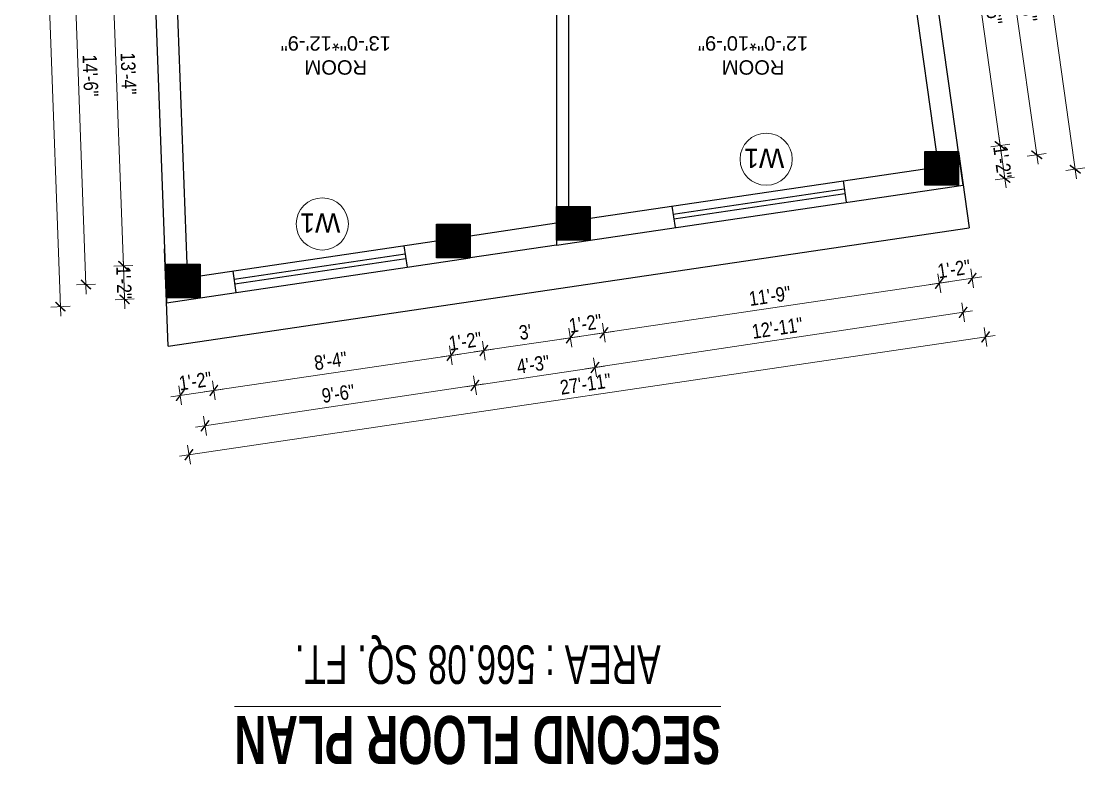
# Model space of a CAD drawing. Header units: inches. Extents: x -5142662 to -4941318, y -3361958 to -3160563.
# Drawn here: x -5005464.2 to -5005021.4, y -3261537.8 to -3261228.4 of the extents above; entities that cross this region are included whole.
import ezdxf

# ---------------------------------------------------------------- set-up
doc = ezdxf.new("R2010")
doc.units = ezdxf.units.IN
doc.header["$LTSCALE"] = 2
doc.header["$MEASUREMENT"] = 0
doc.header["$PDMODE"] = 34
doc.layers.get('0').update_dxf_attribs({"linetype": 'CONTINUOUS'})
doc.layers.get('DEFPOINTS').update_dxf_attribs({"color": 141, "linetype": 'CONTINUOUS'})
doc.layers.add('A-Hatch', color=7, linetype='CONTINUOUS')
for name, color, linetype, lineweight in [('Annotate-Lite.w', 177, 'CONTINUOUS', 9), ('DIM 1-100', 4, 'CONTINUOUS', 13), ('TEXT', 181, 'CONTINUOUS', 25), ('Text-100.w', 254, 'CONTINUOUS', 9)]:
    doc.layers.add(name, color=color, linetype=linetype, lineweight=lineweight)
doc.styles.add('Arial', font='arial.ttf', dxfattribs={"width": 0.8, "height": 12})
doc.styles.add('arial.', font='arial.ttf')
doc.styles.add('gaurav', font='arial.ttf')
doc.styles.get("Standard").update_dxf_attribs({"font": 'ARIALN.TTF'})
doc.dimstyles.new('1 by 96', dxfattribs={"dimtxt": 6, "dimasz": 4, "dimexe": 4, "dimexo": 4, "dimgap": 2, "dimtad": 1, "dimdec": 0, "dimzin": 0, "dimdsep": 46, "dimlunit": 4, "dimtxsty": 'Standard', "dimblk": 'ARCHTICK', "dimcen": 0, "dimdle": 4, "dimadec": 0, "dimazin": 0, "dimtfac": 1, "dimtdec": 0, "dimtix": 1, "dimtofl": 0, "dimtmove": 1, "dimatfit": 3, "dimldrblk": 'ARCHTICK', "dimfxl": 4, "dimfxlon": 1, "dimtolj": 1, "dimtzin": 0, "dimlwd": -1, "dimlwe": -1, "dimarcsym": 0})

# ---------------------------------------------------------------- blocks, each defined once
blk = doc.blocks.new('_ArchTick')
at = {"color": 0, "linetype": 'ByBlock', "const_width": 0.15}
blk.add_lwpolyline([(-0.5, -0.5), (0.5, 0.5)], dxfattribs=at)
blk = doc.blocks.new('*D1258')
at = {"layer": 'DEFPOINTS', "color": 0, "ltscale": 0.5, "transparency": 16777216}
for p in [(-5005091.82, -3261169.79), (-5005073.96, -3261282.53), (-5005056.56, -3261280.08)]:
    blk.add_point(p, dxfattribs=at)
at = {"layer": 'DIM 1-100', "color": 0, "ltscale": 0.5, "transparency": 16777216}
for p, q in [((-5005073.04, -3261163.11), (-5005056.01, -3261284.04)), ((-5005076.45, -3261167.63), (-5005068.52, -3261166.51)), ((-5005060.52, -3261280.64), (-5005052.6, -3261279.52))]:
    blk.add_line(p, q, dxfattribs=at)
at = {"layer": 'DIM 1-100', "color": 0, "ltscale": 0.5, "transparency": 16777216, "xscale": 4, "yscale": 4, "zscale": 4}
for p, rotation in [((-5005072.49, -3261167.07), 98.01894556998919), ((-5005056.56, -3261280.08), 278.0189455699892)]:
    blk.add_blockref('_ArchTick', p, dxfattribs=dict(at, rotation=rotation))
at = {"layer": 'DIM 1-100', "color": 0, "ltscale": 0.5, "transparency": 16777216, "insert": (-5005059.51, -3261222.87), "char_height": 6, "attachment_point": 5, "rotation": 278.0189}
blk.add_mtext('\\A1;9\'-6"', dxfattribs=at)
blk = doc.blocks.new('*D1259')
at = {"layer": 'DEFPOINTS', "color": 0, "ltscale": 0.5, "transparency": 16777216}
for p in [(-5005073.96, -3261282.53), (-5005054.63, -3261293.81), (-5005073.96, -3261296.53)]:
    blk.add_point(p, dxfattribs=at)
at = {"layer": 'DIM 1-100', "color": 0, "ltscale": 0.5, "transparency": 16777216}
for p, q in [((-5005057.12, -3261276.12), (-5005054.07, -3261297.77)), ((-5005060.52, -3261280.64), (-5005052.6, -3261279.52)), ((-5005058.59, -3261294.37), (-5005050.67, -3261293.25))]:
    blk.add_line(p, q, dxfattribs=at)
at = {"layer": 'DIM 1-100', "color": 0, "ltscale": 0.5, "transparency": 16777216, "xscale": 4, "yscale": 4, "zscale": 4}
for p, rotation in [((-5005056.56, -3261280.08), 98.01894556998919), ((-5005054.63, -3261293.81), 278.0189455699892)]:
    blk.add_blockref('_ArchTick', p, dxfattribs=dict(at, rotation=rotation))
at = {"layer": 'DIM 1-100', "color": 0, "ltscale": 0.5, "transparency": 16777216, "insert": (-5005055.6, -3261286.95), "char_height": 6, "attachment_point": 5, "rotation": 278.0189}
blk.add_mtext('\\A1;1\'-2"', dxfattribs=at)
blk = doc.blocks.new('*D1264')
at = {"layer": 'DEFPOINTS', "color": 0, "ltscale": 0.5, "transparency": 16777216}
for p in [(-5005098.82, -3261162.79), (-5005041.33, -3261283.95), (-5005080.96, -3261289.53)]:
    blk.add_point(p, dxfattribs=at)
at = {"layer": 'DIM 1-100', "color": 0, "ltscale": 0.5, "transparency": 16777216}
for p, q in [((-5005059.75, -3261153.25), (-5005040.78, -3261287.91)), ((-5005063.15, -3261157.77), (-5005055.23, -3261156.65)), ((-5005045.3, -3261284.51), (-5005037.37, -3261283.39))]:
    blk.add_line(p, q, dxfattribs=at)
at = {"layer": 'DIM 1-100', "color": 0, "ltscale": 0.5, "transparency": 16777216, "xscale": 4, "yscale": 4, "zscale": 4}
for p, rotation in [((-5005059.19, -3261157.21), 98.01894556998919), ((-5005041.33, -3261283.95), 278.0189455699892)]:
    blk.add_blockref('_ArchTick', p, dxfattribs=dict(at, rotation=rotation))
at = {"layer": 'DIM 1-100', "color": 0, "ltscale": 0.5, "transparency": 16777216, "insert": (-5005045.25, -3261219.87), "char_height": 6, "attachment_point": 5, "rotation": 278.0189}
blk.add_mtext('\\A1;10\'-8"', dxfattribs=at)
blk = doc.blocks.new('*D1265')
at = {"layer": 'DEFPOINTS', "color": 0, "ltscale": 0.5, "transparency": 16777216}
for p in [(-5005065.36, -3261005.72), (-5005112.03, -3261012.29), (-5005071.99, -3261296.53)]:
    blk.add_point(p, dxfattribs=at)
at = {"layer": 'DIM 1-100', "color": 0, "ltscale": 0.5, "transparency": 16777216}
for p, q in [((-5005024.76, -3261293.92), (-5005065.92, -3261001.75)), ((-5005069.32, -3261006.27), (-5005061.4, -3261005.16)), ((-5005029.28, -3261290.52), (-5005021.36, -3261289.4))]:
    blk.add_line(p, q, dxfattribs=at)
at = {"layer": 'DIM 1-100', "color": 0, "ltscale": 0.5, "transparency": 16777216, "xscale": 4, "yscale": 4, "zscale": 4}
for p, rotation in [((-5005065.36, -3261005.72), 98.01894551889023), ((-5005025.32, -3261289.96), 278.0189455188902)]:
    blk.add_blockref('_ArchTick', p, dxfattribs=dict(at, rotation=rotation))
at = {"layer": 'DIM 1-100', "color": 0, "ltscale": 0.5, "transparency": 16777216, "insert": (-5005040.33, -3261147.13), "char_height": 6, "attachment_point": 5, "rotation": 278.0189}
blk.add_mtext('\\A1;23\'-11"', dxfattribs=at)
blk = doc.blocks.new('*D1272')
at = {"layer": 'DEFPOINTS', "color": 0, "ltscale": 0.5, "transparency": 16777216}
for p in [(-5005410.2, -3261169.79), (-5005421.67, -3261330.14), (-5005403.71, -3261329.47)]:
    blk.add_point(p, dxfattribs=at)
at = {"layer": 'DIM 1-100', "color": 0, "ltscale": 0.5, "transparency": 16777216}
for p, q in [((-5005427.72, -3261166.43), (-5005421.52, -3261334.13)), ((-5005423.57, -3261170.28), (-5005431.56, -3261170.58)), ((-5005417.67, -3261329.99), (-5005425.67, -3261330.28))]:
    blk.add_line(p, q, dxfattribs=at)
at = {"layer": 'DIM 1-100', "color": 0, "ltscale": 0.5, "transparency": 16777216, "xscale": 4, "yscale": 4, "zscale": 4}
for p, rotation in [((-5005427.57, -3261170.43), 92.11435360314157), ((-5005421.67, -3261330.14), 272.1143536031416)]:
    blk.add_blockref('_ArchTick', p, dxfattribs=dict(at, rotation=rotation))
at = {"layer": 'DIM 1-100', "color": 0, "ltscale": 0.5, "transparency": 16777216, "insert": (-5005419.56, -3261250.1), "char_height": 6, "attachment_point": 5, "rotation": 272.1144}
blk.add_mtext('\\A1;13\'-4"', dxfattribs=at)
blk = doc.blocks.new('*D1273')
at = {"layer": 'DEFPOINTS', "color": 0, "ltscale": 0.5, "transparency": 16777216}
for p in [(-5005403.71, -3261329.47), (-5005421.16, -3261344.12), (-5005403.71, -3261343.47)]:
    blk.add_point(p, dxfattribs=at)
at = {"layer": 'DIM 1-100', "color": 0, "ltscale": 0.5, "transparency": 16777216}
for p, q in [((-5005421.82, -3261326.14), (-5005421.01, -3261348.11)), ((-5005417.67, -3261329.99), (-5005425.67, -3261330.28)), ((-5005417.16, -3261343.97), (-5005425.15, -3261344.26))]:
    blk.add_line(p, q, dxfattribs=at)
at = {"layer": 'DIM 1-100', "color": 0, "ltscale": 0.5, "transparency": 16777216, "xscale": 4, "yscale": 4, "zscale": 4}
for p, rotation in [((-5005421.67, -3261330.14), 92.11435360314157), ((-5005421.16, -3261344.12), 272.1143536031416)]:
    blk.add_blockref('_ArchTick', p, dxfattribs=dict(at, rotation=rotation))
at = {"layer": 'DIM 1-100', "color": 0, "ltscale": 0.5, "transparency": 16777216, "insert": (-5005421.41, -3261337.13), "char_height": 6, "attachment_point": 5, "rotation": 272.1144}
blk.add_mtext('\\A1;1\'-2"', dxfattribs=at)
blk = doc.blocks.new('*D1275')
at = {"layer": 'DEFPOINTS', "color": 0, "ltscale": 0.5, "transparency": 16777216}
for p in [(-5005403.2, -3261162.79), (-5005437.25, -3261337.97), (-5005396.71, -3261336.47)]:
    blk.add_point(p, dxfattribs=at)
at = {"layer": 'DIM 1-100', "color": 0, "ltscale": 0.5, "transparency": 16777216}
for p, q in [((-5005443.81, -3261160.29), (-5005437.11, -3261341.97)), ((-5005439.67, -3261164.14), (-5005447.66, -3261164.43)), ((-5005433.26, -3261337.82), (-5005441.25, -3261338.12))]:
    blk.add_line(p, q, dxfattribs=at)
at = {"layer": 'DIM 1-100', "color": 0, "ltscale": 0.5, "transparency": 16777216, "xscale": 4, "yscale": 4, "zscale": 4}
for p, rotation in [((-5005443.67, -3261164.28), 92.11435360314157), ((-5005437.25, -3261337.97), 272.1143536031416)]:
    blk.add_blockref('_ArchTick', p, dxfattribs=dict(at, rotation=rotation))
at = {"layer": 'DIM 1-100', "color": 0, "ltscale": 0.5, "transparency": 16777216, "insert": (-5005435.4, -3261250.94), "char_height": 6, "attachment_point": 5, "rotation": 272.1144}
blk.add_mtext('\\A1;14\'-6"', dxfattribs=at)
blk = doc.blocks.new('*D1276')
at = {"layer": 'DEFPOINTS', "color": 0, "ltscale": 0.5, "transparency": 16777216}
for p in [(-5005416.01, -3261012.29), (-5005447.89, -3261347.17), (-5005403.71, -3261345.54)]:
    blk.add_point(p, dxfattribs=at)
at = {"layer": 'DIM 1-100', "color": 0, "ltscale": 0.5, "transparency": 16777216}
for p, q in [((-5005460.34, -3261009.92), (-5005447.74, -3261351.17)), ((-5005456.19, -3261013.77), (-5005464.19, -3261014.07)), ((-5005443.89, -3261347.02), (-5005451.88, -3261347.32))]:
    blk.add_line(p, q, dxfattribs=at)
at = {"layer": 'DIM 1-100', "color": 0, "ltscale": 0.5, "transparency": 16777216, "xscale": 4, "yscale": 4, "zscale": 4}
for p, rotation in [((-5005460.19, -3261013.92), 92.11435361988767), ((-5005447.89, -3261347.17), 272.1143536198877)]:
    blk.add_blockref('_ArchTick', p, dxfattribs=dict(at, rotation=rotation))
at = {"layer": 'DIM 1-100', "color": 0, "ltscale": 0.5, "transparency": 16777216, "insert": (-5005448.98, -3261180.36), "char_height": 6, "attachment_point": 5, "rotation": 272.1144}
blk.add_mtext('\\A1;27\'-9"', dxfattribs=at)
blk = doc.blocks.new('*D1277')
at = {"layer": 'DEFPOINTS', "color": 0, "ltscale": 0.5, "transparency": 16777216}
for p in [(-5005087.96, -3261296.53), (-5005227.27, -3261319.47), (-5005221.57, -3261358.05)]:
    blk.add_point(p, dxfattribs=at)
at = {"layer": 'DIM 1-100', "color": 0, "ltscale": 0.5, "transparency": 16777216}
for p, q in [((-5005082.51, -3261333.46), (-5005081.34, -3261341.38)), ((-5005077.96, -3261336.84), (-5005225.53, -3261358.64)), ((-5005222.15, -3261354.09), (-5005220.99, -3261362.01))]:
    blk.add_line(p, q, dxfattribs=at)
at = {"layer": 'DIM 1-100', "color": 0, "ltscale": 0.5, "transparency": 16777216, "xscale": 4, "yscale": 4, "zscale": 4}
for p, rotation in [((-5005081.92, -3261337.42), 8.403880674302178), ((-5005221.57, -3261358.05), 188.4038806743022)]:
    blk.add_blockref('_ArchTick', p, dxfattribs=dict(at, rotation=rotation))
at = {"layer": 'DIM 1-100', "color": 0, "ltscale": 0.5, "transparency": 16777216, "insert": (-5005152.49, -3261342.73), "char_height": 6, "attachment_point": 5, "rotation": 8.4039}
blk.add_mtext('\\A1;11\'-9"', dxfattribs=at)
blk = doc.blocks.new('*D1278')
at = {"layer": 'DEFPOINTS', "color": 0, "ltscale": 0.5, "transparency": 16777216}
for p in [(-5005241.27, -3261321.54), (-5005227.27, -3261319.47), (-5005235.57, -3261360.12)]:
    blk.add_point(p, dxfattribs=at)
at = {"layer": 'DIM 1-100', "color": 0, "ltscale": 0.5, "transparency": 16777216}
for p, q in [((-5005217.61, -3261357.47), (-5005239.53, -3261360.7)), ((-5005236.15, -3261356.16), (-5005234.99, -3261364.08)), ((-5005222.15, -3261354.09), (-5005220.99, -3261362.01))]:
    blk.add_line(p, q, dxfattribs=at)
at = {"layer": 'DIM 1-100', "color": 0, "ltscale": 0.5, "transparency": 16777216, "xscale": 4, "yscale": 4, "zscale": 4}
for p, rotation in [((-5005235.57, -3261360.12), 188.4038806743022), ((-5005221.57, -3261358.05), 8.403880674302178)]:
    blk.add_blockref('_ArchTick', p, dxfattribs=dict(at, rotation=rotation))
at = {"layer": 'DIM 1-100', "color": 0, "ltscale": 0.5, "transparency": 16777216, "insert": (-5005229.3, -3261354.13), "char_height": 6, "attachment_point": 5, "rotation": 8.4039}
blk.add_mtext('\\A1;1\'-2"', dxfattribs=at)
blk = doc.blocks.new('*D1279')
at = {"layer": 'DEFPOINTS', "color": 0, "ltscale": 0.5, "transparency": 16777216}
for p in [(-5005241.27, -3261321.54), (-5005277.27, -3261326.86), (-5005271.57, -3261365.44)]:
    blk.add_point(p, dxfattribs=at)
at = {"layer": 'DIM 1-100', "color": 0, "ltscale": 0.5, "transparency": 16777216}
for p, q in [((-5005236.15, -3261356.16), (-5005234.99, -3261364.08)), ((-5005231.61, -3261359.53), (-5005275.53, -3261366.02)), ((-5005272.15, -3261361.48), (-5005270.99, -3261369.4))]:
    blk.add_line(p, q, dxfattribs=at)
at = {"layer": 'DIM 1-100', "color": 0, "ltscale": 0.5, "transparency": 16777216, "xscale": 4, "yscale": 4, "zscale": 4}
for p, rotation in [((-5005235.57, -3261360.12), 8.403880674302178), ((-5005271.57, -3261365.44), 188.4038806743022)]:
    blk.add_blockref('_ArchTick', p, dxfattribs=dict(at, rotation=rotation))
at = {"layer": 'DIM 1-100', "color": 0, "ltscale": 0.5, "transparency": 16777216, "insert": (-5005254.31, -3261357.77), "char_height": 6, "attachment_point": 5, "rotation": 8.4039}
blk.add_mtext("\\A1;3'", dxfattribs=at)
blk = doc.blocks.new('*D1280')
at = {"layer": 'DEFPOINTS', "color": 0, "ltscale": 0.5, "transparency": 16777216}
for p in [(-5005291.27, -3261326.86), (-5005277.27, -3261326.86), (-5005285.27, -3261367.46)]:
    blk.add_point(p, dxfattribs=at)
at = {"layer": 'DIM 1-100', "color": 0, "ltscale": 0.5, "transparency": 16777216}
for p, q in [((-5005272.15, -3261361.48), (-5005270.99, -3261369.4)), ((-5005267.61, -3261364.85), (-5005289.23, -3261368.05)), ((-5005285.86, -3261363.51), (-5005284.69, -3261371.42))]:
    blk.add_line(p, q, dxfattribs=at)
at = {"layer": 'DIM 1-100', "color": 0, "ltscale": 0.5, "transparency": 16777216, "xscale": 4, "yscale": 4, "zscale": 4}
for p, rotation in [((-5005285.27, -3261367.46), 188.4038806743022), ((-5005271.57, -3261365.44), 8.403880674302178)]:
    blk.add_blockref('_ArchTick', p, dxfattribs=dict(at, rotation=rotation))
at = {"layer": 'DIM 1-100', "color": 0, "ltscale": 0.5, "transparency": 16777216, "insert": (-5005279.33, -3261361.52), "char_height": 6, "attachment_point": 5, "rotation": 8.4039}
blk.add_mtext('\\A1;1\'-2"', dxfattribs=at)
blk = doc.blocks.new('*D1281')
at = {"layer": 'DEFPOINTS', "color": 0, "ltscale": 0.5, "transparency": 16777216}
for p in [(-5005291.27, -3261326.86), (-5005389.71, -3261343.47), (-5005384.01, -3261382.05)]:
    blk.add_point(p, dxfattribs=at)
at = {"layer": 'DIM 1-100', "color": 0, "ltscale": 0.5, "transparency": 16777216}
for p, q in [((-5005281.31, -3261366.88), (-5005387.97, -3261382.63)), ((-5005285.86, -3261363.51), (-5005284.69, -3261371.42)), ((-5005384.6, -3261378.09), (-5005383.43, -3261386.01))]:
    blk.add_line(p, q, dxfattribs=at)
at = {"layer": 'DIM 1-100', "color": 0, "ltscale": 0.5, "transparency": 16777216, "xscale": 4, "yscale": 4, "zscale": 4}
for p, rotation in [((-5005285.27, -3261367.46), 8.403880674302178), ((-5005384.01, -3261382.05), 188.4038806743022)]:
    blk.add_blockref('_ArchTick', p, dxfattribs=dict(at, rotation=rotation))
at = {"layer": 'DIM 1-100', "color": 0, "ltscale": 0.5, "transparency": 16777216, "insert": (-5005335.38, -3261369.75), "char_height": 6, "attachment_point": 5, "rotation": 8.4039}
blk.add_mtext('\\A1;8\'-4"', dxfattribs=at)
blk = doc.blocks.new('*D1282')
at = {"layer": 'DEFPOINTS', "color": 0, "ltscale": 0.5, "transparency": 16777216}
for p in [(-5005389.71, -3261343.47), (-5005403.71, -3261345.54), (-5005398.01, -3261384.12)]:
    blk.add_point(p, dxfattribs=at)
at = {"layer": 'DIM 1-100', "color": 0, "ltscale": 0.5, "transparency": 16777216}
for p, q in [((-5005398.6, -3261380.16), (-5005397.43, -3261388.07)), ((-5005384.6, -3261378.09), (-5005383.43, -3261386.01)), ((-5005380.05, -3261381.46), (-5005401.97, -3261384.7))]:
    blk.add_line(p, q, dxfattribs=at)
at = {"layer": 'DIM 1-100', "color": 0, "ltscale": 0.5, "transparency": 16777216, "xscale": 4, "yscale": 4, "zscale": 4}
for p, rotation in [((-5005384.01, -3261382.05), 8.403880674302178), ((-5005398.01, -3261384.12), 188.4038806743022)]:
    blk.add_blockref('_ArchTick', p, dxfattribs=dict(at, rotation=rotation))
at = {"layer": 'DIM 1-100', "color": 0, "ltscale": 0.5, "transparency": 16777216, "insert": (-5005391.74, -3261378.13), "char_height": 6, "attachment_point": 5, "rotation": 8.4039}
blk.add_mtext('\\A1;1\'-2"', dxfattribs=at)
blk = doc.blocks.new('*D1283')
at = {"layer": 'DEFPOINTS', "color": 0, "ltscale": 0.5, "transparency": 16777216}
for p in [(-5005087.96, -3261296.53), (-5005073.96, -3261296.53), (-5005068.22, -3261335.4)]:
    blk.add_point(p, dxfattribs=at)
at = {"layer": 'DIM 1-100', "color": 0, "ltscale": 0.5, "transparency": 16777216}
for p, q in [((-5005068.81, -3261331.44), (-5005067.64, -3261339.35)), ((-5005085.88, -3261338), (-5005064.26, -3261334.81)), ((-5005082.51, -3261333.46), (-5005081.34, -3261341.38))]:
    blk.add_line(p, q, dxfattribs=at)
at = {"layer": 'DIM 1-100', "color": 0, "ltscale": 0.5, "transparency": 16777216, "xscale": 4, "yscale": 4, "zscale": 4}
for p, rotation in [((-5005081.92, -3261337.42), 188.4038806743022), ((-5005068.22, -3261335.4), 8.403880674302195)]:
    blk.add_blockref('_ArchTick', p, dxfattribs=dict(at, rotation=rotation))
at = {"layer": 'DIM 1-100', "color": 0, "ltscale": 0.5, "transparency": 16777216, "insert": (-5005075.8, -3261331.45), "char_height": 6, "attachment_point": 5, "rotation": 8.4039}
blk.add_mtext('\\A1;1\'-2"', dxfattribs=at)
blk = doc.blocks.new('*D1284')
at = {"layer": 'DEFPOINTS', "color": 0, "ltscale": 0.5, "transparency": 16777216}
for p in [(-5005080.96, -3261289.53), (-5005234.27, -3261312.47), (-5005071.98, -3261349.53)]:
    blk.add_point(p, dxfattribs=at)
at = {"layer": 'DIM 1-100', "color": 0, "ltscale": 0.5, "transparency": 16777216}
for p, q in [((-5005229.25, -3261373.07), (-5005068.03, -3261348.94)), ((-5005072.58, -3261345.58), (-5005071.39, -3261353.49)), ((-5005225.88, -3261368.52), (-5005224.7, -3261376.43))]:
    blk.add_line(p, q, dxfattribs=at)
at = {"layer": 'DIM 1-100', "color": 0, "ltscale": 0.5, "transparency": 16777216, "xscale": 4, "yscale": 4, "zscale": 4}
for p, rotation in [((-5005071.98, -3261349.53), 8.510423086332313), ((-5005225.29, -3261372.48), 188.5104230863323)]:
    blk.add_blockref('_ArchTick', p, dxfattribs=dict(at, rotation=rotation))
at = {"layer": 'DIM 1-100', "color": 0, "ltscale": 0.5, "transparency": 16777216, "insert": (-5005149.38, -3261356.05), "char_height": 6, "attachment_point": 5, "rotation": 8.5104}
blk.add_mtext('\\A1;12\'-11"', dxfattribs=at)
blk = doc.blocks.new('*D1285')
at = {"layer": 'DEFPOINTS', "color": 0, "ltscale": 0.5, "transparency": 16777216}
for p in [(-5005234.27, -3261312.47), (-5005284.27, -3261319.86), (-5005275.28, -3261379.95)]:
    blk.add_point(p, dxfattribs=at)
at = {"layer": 'DIM 1-100', "color": 0, "ltscale": 0.5, "transparency": 16777216}
for p, q in [((-5005225.88, -3261368.52), (-5005224.7, -3261376.43)), ((-5005221.33, -3261371.88), (-5005279.23, -3261380.55)), ((-5005275.87, -3261376), (-5005274.68, -3261383.91))]:
    blk.add_line(p, q, dxfattribs=at)
at = {"layer": 'DIM 1-100', "color": 0, "ltscale": 0.5, "transparency": 16777216, "xscale": 4, "yscale": 4, "zscale": 4}
for p, rotation in [((-5005225.29, -3261372.48), 8.510423103849032), ((-5005275.28, -3261379.95), 188.510423103849)]:
    blk.add_blockref('_ArchTick', p, dxfattribs=dict(at, rotation=rotation))
at = {"layer": 'DIM 1-100', "color": 0, "ltscale": 0.5, "transparency": 16777216, "insert": (-5005251.03, -3261371.21), "char_height": 6, "attachment_point": 5, "rotation": 8.5104}
blk.add_mtext('\\A1;4\'-3"', dxfattribs=at)
blk = doc.blocks.new('*D1286')
at = {"layer": 'DEFPOINTS', "color": 0, "ltscale": 0.5, "transparency": 16777216}
for p in [(-5005284.27, -3261319.86), (-5005396.71, -3261336.47), (-5005387.69, -3261396.78)]:
    blk.add_point(p, dxfattribs=at)
at = {"layer": 'DIM 1-100', "color": 0, "ltscale": 0.5, "transparency": 16777216}
for p, q in [((-5005271.32, -3261379.36), (-5005391.64, -3261397.37)), ((-5005275.87, -3261376), (-5005274.68, -3261383.91)), ((-5005388.28, -3261392.82), (-5005387.09, -3261400.73))]:
    blk.add_line(p, q, dxfattribs=at)
at = {"layer": 'DIM 1-100', "color": 0, "ltscale": 0.5, "transparency": 16777216, "xscale": 4, "yscale": 4, "zscale": 4}
for p, rotation in [((-5005275.28, -3261379.95), 8.510423103849032), ((-5005387.69, -3261396.78), 188.510423103849)]:
    blk.add_blockref('_ArchTick', p, dxfattribs=dict(at, rotation=rotation))
at = {"layer": 'DIM 1-100', "color": 0, "ltscale": 0.5, "transparency": 16777216, "insert": (-5005332.23, -3261383.36), "char_height": 6, "attachment_point": 5, "rotation": 8.5104}
blk.add_mtext('\\A1;9\'-6"', dxfattribs=at)
blk = doc.blocks.new('*D1287')
at = {"layer": 'DEFPOINTS', "color": 0, "ltscale": 0.5, "transparency": 16777216}
for p in [(-5005071.99, -3261296.53), (-5005403.71, -3261345.54), (-5005062.65, -3261359.78)]:
    blk.add_point(p, dxfattribs=at)
at = {"layer": 'DIM 1-100', "color": 0, "ltscale": 0.5, "transparency": 16777216}
for p, q in [((-5005063.23, -3261355.83), (-5005062.06, -3261363.74)), ((-5005398.32, -3261409.37), (-5005058.69, -3261359.2)), ((-5005394.95, -3261404.83), (-5005393.78, -3261412.75))]:
    blk.add_line(p, q, dxfattribs=at)
at = {"layer": 'DIM 1-100', "color": 0, "ltscale": 0.5, "transparency": 16777216, "xscale": 4, "yscale": 4, "zscale": 4}
for p, rotation in [((-5005062.65, -3261359.78), 8.403880655919313), ((-5005394.37, -3261408.79), 188.4038806559193)]:
    blk.add_blockref('_ArchTick', p, dxfattribs=dict(at, rotation=rotation))
at = {"layer": 'DIM 1-100', "color": 0, "ltscale": 0.5, "transparency": 16777216, "insert": (-5005229.24, -3261379.33), "char_height": 6, "attachment_point": 5, "rotation": 8.4039}
blk.add_mtext('\\A1;27\'-11"', dxfattribs=at)

msp = doc.modelspace()

# ---------------------------------------------------------------- hatches: boundary and pattern name
at = {"layer": 'A-Hatch', "ltscale": 0.5}
h = msp.add_hatch(dxfattribs=at)
h.set_pattern_fill('ANSI31', color=256, angle=180)
h.set_pattern_definition([(225, (-10096506.67526, -6519702.00459), (0.0883883476483, -0.0883883476483), [])])
h.paths.add_polyline_path([(-5005087.96, -3261296.53), (-5005073.96, -3261296.53), (-5005073.96, -3261282.53), (-5005087.96, -3261282.53)])
h = msp.add_hatch(dxfattribs=at)
h.set_pattern_fill('ANSI31', color=256, angle=180)
h.set_pattern_definition([(225, (-10096659.98226, -6519724.94498), (0.0883883476483, -0.0883883476483), [])])
h.paths.add_polyline_path([(-5005241.27, -3261319.47), (-5005227.27, -3261319.47), (-5005227.27, -3261305.47), (-5005241.27, -3261305.47)])
h = msp.add_hatch(dxfattribs=at)
h.set_pattern_fill('ANSI31', color=256, angle=180)
h.set_pattern_definition([(225, (-10096709.98226, -6519732.3318), (0.0883883476483, -0.0883883476483), [])])
h.paths.add_polyline_path([(-5005291.27, -3261326.86), (-5005277.27, -3261326.86), (-5005277.27, -3261312.86), (-5005291.27, -3261312.86)])
h = msp.add_hatch(dxfattribs=at)
h.set_pattern_fill('ANSI31', color=256, angle=180)
h.set_pattern_definition([(225, (-10096822.42328, -6519748.94343), (0.0883883476483, -0.0883883476483), [])])
h.paths.add_polyline_path([(-5005403.71, -3261343.47), (-5005389.71, -3261343.47), (-5005389.71, -3261329.47), (-5005403.71, -3261329.47)])

# ---------------------------------------------------------------- linework, layer by layer
at = {"ltscale": 0.5}
for p, q in [((-5005241.27, -3261165.29), (-5005241.27, -3261312.25)), ((-5005401.19, -3261169.79), (-5005395.3, -3261329.47)), ((-5005236.27, -3261169.79), (-5005236.27, -3261305.47)), ((-5005083.05, -3261282.53), (-5005098.93, -3261169.79)), ((-5005073.96, -3261282.53), (-5005069.48, -3261314.36)), ((-5005227.27, -3261310.38), (-5005087.96, -3261289.8)), ((-5005122, -3261294.82), (-5005120.69, -3261303.73)), ((-5005121.49, -3261298.29), (-5005192.72, -3261308.81)), ((-5005121.2, -3261300.27), (-5005192.43, -3261310.79)), ((-5005193.23, -3261305.35), (-5005191.91, -3261314.25)), ((-5005241.27, -3261312.44), (-5005277.27, -3261317.76)), ((-5005403.04, -3261363.64), (-5005069.48, -3261314.36)), ((-5005389.71, -3261334.38), (-5005291.27, -3261319.83)), ((-5005304.88, -3261321.84), (-5005303.56, -3261330.75)), ((-5005241.27, -3261321.54), (-5005277.27, -3261326.86)), ((-5005241.27, -3261319.47), (-5005241.27, -3261321.54)), ((-5005403.04, -3261363.64), (-5005404.54, -3261323.13)), ((-5005304.36, -3261325.3), (-5005375.59, -3261335.83)), ((-5005304.07, -3261327.28), (-5005375.3, -3261337.81)), ((-5005376.1, -3261332.36), (-5005374.79, -3261341.27))]:
    msp.add_line(p, q, dxfattribs=at)
for points in [[(-5005277.27, -3261012.29), (-5005416.01, -3261012.29), (-5005403.71, -3261345.54), (-5005277.27, -3261326.86)], [(-5005241.27, -3261321.54), (-5005071.99, -3261296.53), (-5005112.03, -3261012.29), (-5005126.03, -3261012.29)]]:
    msp.add_lwpolyline(points, dxfattribs=at)
for points in [[(-5005073.96, -3261296.53), (-5005087.96, -3261296.53), (-5005087.96, -3261282.53), (-5005073.96, -3261282.53)], [(-5005227.27, -3261319.47), (-5005241.27, -3261319.47), (-5005241.27, -3261305.47), (-5005227.27, -3261305.47)], [(-5005277.27, -3261326.86), (-5005291.27, -3261326.86), (-5005291.27, -3261312.86), (-5005277.27, -3261312.86)], [(-5005389.71, -3261343.47), (-5005403.71, -3261343.47), (-5005403.71, -3261329.47), (-5005389.71, -3261329.47)]]:
    msp.add_lwpolyline(points, close=True, dxfattribs=at)
at = {"layer": 'Annotate-Lite.w', "ltscale": 0.005}
for centre in [(-5005154, -3261285.8), (-5005338.85, -3261312.73)]:
    msp.add_circle(centre, 10.86, dxfattribs=at)

# ---------------------------------------------------------------- texts
at = {"layer": 'Annotate-Lite.w', "ltscale": 0.005, "char_height": 8, "attachment_point": 1, "rotation": 180, "style": 'gaurav'}
for insert in [(-5005146.46, -3261289.46), (-5005331.31, -3261316.38)]:
    msp.add_mtext_dynamic_manual_height_columns('W1', width=8, gutter_width=100, heights=[0], dxfattribs=dict(at, insert=insert))
at = {"layer": 'TEXT', "lineweight": -2, "char_height": 6, "attachment_point": 5, "rotation": 180, "style": 'arial.'}
for s, insert in [('ROOM\\P13\'-0"*12\'-9"', (-5005333.22, -3261242.55)), ('ROOM\\P12\'-0"*10\'-9"', (-5005159.46, -3261242.55))]:
    msp.add_mtext_dynamic_manual_height_columns(s, width=45.7314, gutter_width=30, heights=[0], dxfattribs=dict(at, insert=insert))
at = {"layer": 'Text-100.w', "insert": (-5005274.15, -3261537.55), "char_height": 20, "width": 569.1024, "attachment_point": 2, "rotation": 180, "style": 'Arial'}
msp.add_mtext('\\A1;{\\fArial Narrow|b1|i0|c0|p34;\\LSECOND FLOOR PLAN\\P\\fArial Narrow|b0|i0|c0|p34;\\H0.8x;\\lAREA : 566.08 SQ. FT.\\H1.02306x; }', dxfattribs=at)

# ---------------------------------------------------------------- dimensions: what is measured, and where the dimension line sits
at = {"layer": 'DIM 1-100', "ltscale": 0.5}
for p1, p2, distance, picture, middle in [((-5005071.99, -3261296.53), (-5005112.03, -3261012.29), -47.13, '*D1265', (-5005040.33, -3261147.13)), ((-5005416.01, -3261012.29), (-5005403.71, -3261345.54), -44.21, '*D1276', (-5005448.98, -3261180.36)), ((-5005234.27, -3261312.47), (-5005080.96, -3261289.53), -60.67, '*D1284', (-5005149.38, -3261356.05)), ((-5005403.71, -3261345.54), (-5005071.99, -3261296.53), -63.94, '*D1287', (-5005229.24, -3261379.33))]:
    dim = msp.add_aligned_dim(p1=p1, p2=p2, distance=distance, dimstyle='1 by 96', dxfattribs=at)
    dim.commit()
    dim.dimension.update_dxf_attribs({"geometry": picture, "text_midpoint": middle})
for base, p1, p2, angle, picture, middle in [((-5005041.33, -3261283.95), (-5005098.82, -3261162.79), (-5005080.96, -3261289.53), 98.0189, '*D1264', (-5005045.25, -3261219.87)), ((-5005437.25, -3261337.97), (-5005403.2, -3261162.79), (-5005396.71, -3261336.47), 92.1144, '*D1275', (-5005435.4, -3261250.94)), ((-5005056.56, -3261280.08), (-5005091.82, -3261169.79), (-5005073.96, -3261282.53), 98.0189, '*D1258', (-5005059.51, -3261222.87)), ((-5005421.67, -3261330.14), (-5005410.2, -3261169.79), (-5005403.71, -3261329.47), 92.1144, '*D1272', (-5005419.56, -3261250.1)), ((-5005221.57, -3261358.05), (-5005087.96, -3261296.53), (-5005227.27, -3261319.47), 8.4039, '*D1277', (-5005152.49, -3261342.73)), ((-5005275.28, -3261379.95), (-5005234.27, -3261312.47), (-5005284.27, -3261319.86), 188.5104, '*D1285', (-5005251.03, -3261371.21)), ((-5005387.69, -3261396.78), (-5005284.27, -3261319.86), (-5005396.71, -3261336.47), 188.5104, '*D1286', (-5005332.23, -3261383.36)), ((-5005271.57, -3261365.44), (-5005241.27, -3261321.54), (-5005277.27, -3261326.86), 8.4039, '*D1279', (-5005254.31, -3261357.77)), ((-5005384.01, -3261382.05), (-5005291.27, -3261326.86), (-5005389.71, -3261343.47), 8.4039, '*D1281', (-5005335.38, -3261369.75))]:
    dim = msp.add_linear_dim(base=base, p1=p1, p2=p2, angle=angle, dimstyle='1 by 96', dxfattribs=at)
    dim.commit()
    dim.dimension.update_dxf_attribs({"geometry": picture, "text_midpoint": middle})
for base, p1, p2, angle, picture, middle in [((-5005054.63, -3261293.81), (-5005073.96, -3261282.53), (-5005073.96, -3261296.53), 98.0189, '*D1259', (-5005060.56, -3261287.65)), ((-5005068.22, -3261335.4), (-5005087.96, -3261296.53), (-5005073.96, -3261296.53), 8.4039, '*D1283', (-5005075.07, -3261336.41)), ((-5005235.57, -3261360.12), (-5005227.27, -3261319.47), (-5005241.27, -3261321.54), 8.4039, '*D1278', (-5005228.57, -3261359.09)), ((-5005421.16, -3261344.12), (-5005403.71, -3261329.47), (-5005403.71, -3261343.47), 92.1144, '*D1273', (-5005426.42, -3261337.31)), ((-5005285.27, -3261367.46), (-5005277.27, -3261326.86), (-5005291.27, -3261326.86), 8.4039, '*D1280', (-5005278.6, -3261366.48)), ((-5005398.01, -3261384.12), (-5005389.71, -3261343.47), (-5005403.71, -3261345.54), 8.4039, '*D1282', (-5005391.01, -3261383.08))]:
    dim = msp.add_linear_dim(base=base, p1=p1, p2=p2, angle=angle, dimstyle='1 by 96', dxfattribs=at)
    dim.commit()
    dim.dimension.update_dxf_attribs({"geometry": picture, "text_midpoint": middle, "dimtype": 160})

doc.saveas('drawing.dxf')
